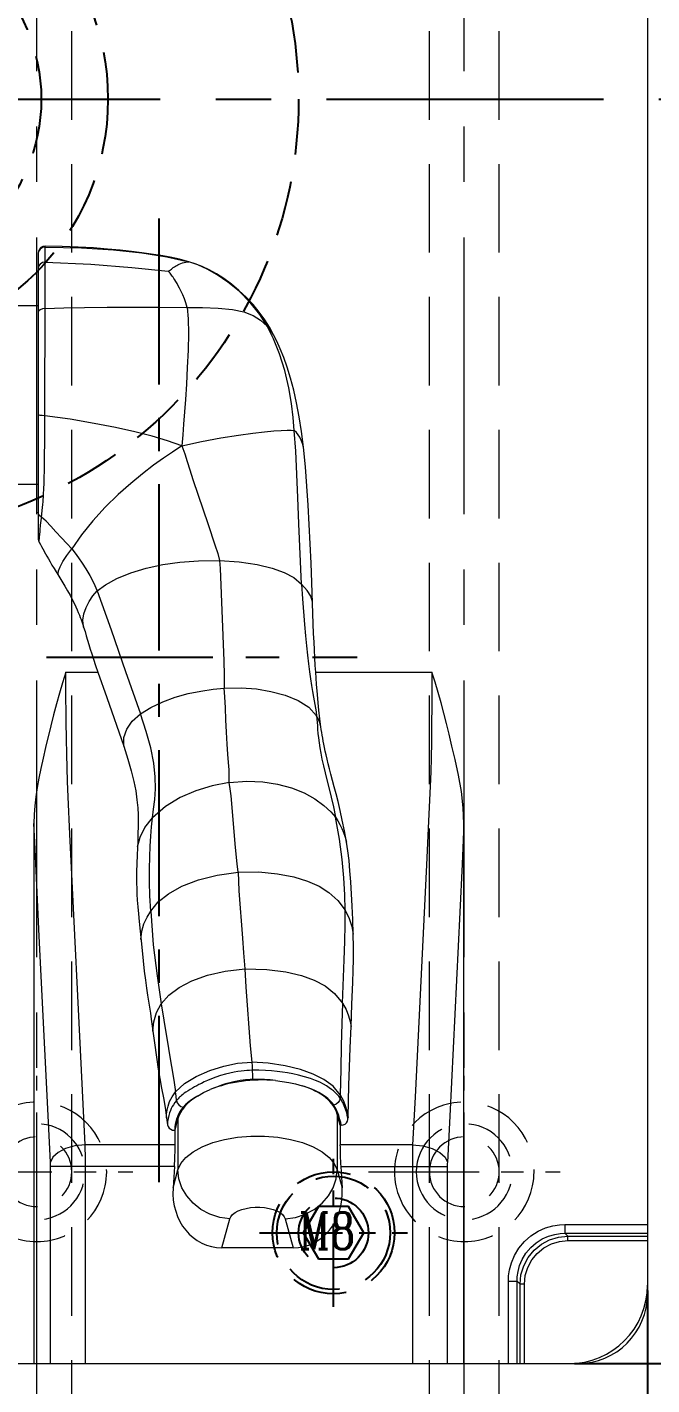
# Model space of a CAD drawing. Header units: inches. Extents: x 160917 to 162189, y -51061 to -50161.
# Drawn here: x 161925.1 to 161996.7, y -50559.6 to -50404 of the extents above; entities that cross this region are included whole.
import ezdxf

# ---------------------------------------------------------------- set-up
doc = ezdxf.new("R2010")
doc.units = ezdxf.units.IN
doc.header["$LTSCALE"] = 2
doc.header["$MEASUREMENT"] = 0
doc.header["$PDMODE"] = 3
doc.header["$PDSIZE"] = 0.3125
doc.linetypes.add('CENTER', pattern=[50.8, 31.75, -6.35, 6.35, -6.35])
doc.linetypes.add('HIDDEN', pattern=[9.525, 6.35, -3.175])
doc.layers.get('0').update_dxf_attribs({"linetype": 'CONTINUOUS'})
doc.layers.get('Defpoints').update_dxf_attribs({"linetype": 'CONTINUOUS'})
for name, color, linetype in [('DEFAULT_1', 7, 'CENTER'), ('Layer3', 3, 'CONTINUOUS'), ('SCREW', 52, 'HIDDEN')]:
    doc.layers.add(name, color=color, linetype=linetype)
for name, color, linetype, lineweight in [('dim', 3, 'CONTINUOUS', 15), ('PRODUCT', 1, 'CONTINUOUS', 15), ('WR', 122, 'HIDDEN', 18), ('枕位', 75, 'CONTINUOUS', 15)]:
    doc.layers.add(name, color=color, linetype=linetype, lineweight=lineweight)
doc.styles.add('ROMANC', font='romanc', dxfattribs={"width": 0.6, "height": 1})
doc.styles.get("Standard").update_dxf_attribs({"font": 'txt.shx', "width": 0.67})
doc.dimstyles.new('2.00', dxfattribs={"dimtxt": 5, "dimasz": 4, "dimexe": 0.666, "dimexo": 0.626, "dimgap": 1, "dimtad": 0, "dimzin": 0, "dimdsep": 46, "dimtxsty": 'Standard', "dimcen": 0.09, "dimclrd": 3, "dimclre": 3, "dimclrt": 7, "dimazin": 0, "dimtfac": 1, "dimtofl": 0, "dimtmove": 0, "dimatfit": 0, "dimfxl": 0, "dimtolj": 1, "dimtzin": 0, "dimarcsym": 0})

# ---------------------------------------------------------------- blocks, each defined once
blk = doc.blocks.new('*D35643')
at = {"layer": 'Defpoints', "color": 0}
for p in [(161816.19, -50545.21), (161996.19, -50548.21), (161816.19, -50635.09)]:
    blk.add_point(p, dxfattribs=at)
at = {"layer": 'dim', "color": 3, "linetype": 'ByBlock', "lineweight": -2}
for p, q in [((161816.19, -50545.84), (161816.19, -50635.75)), ((161996.19, -50548.84), (161996.19, -50635.75)), ((161820.19, -50635.09), (161898.21, -50635.09)), ((161992.19, -50635.09), (161914.17, -50635.09))]:
    blk.add_line(p, q, dxfattribs=at)
at = {"layer": 'dim', "color": 3, "linetype": 'ByBlock'}
for points in [[(161820.19, -50634.42), (161820.19, -50635.75), (161816.19, -50635.09)], [(161992.19, -50635.75), (161992.19, -50634.42), (161996.19, -50635.09)]]:
    blk.add_solid(points, dxfattribs=at)
at = {"layer": 'dim', "color": 7, "linetype": 'ByBlock', "insert": (161906.19, -50635.09), "char_height": 5, "attachment_point": 5}
blk.add_mtext('\\A1;180.00', dxfattribs=at)
blk = doc.blocks.new('*D35644')
at = {"layer": 'Defpoints', "color": 0}
for p in [(161985.81, -50267.21), (162063.78, -50267.21), (161987.19, -50557.21)]:
    blk.add_point(p, dxfattribs=at)
at = {"layer": 'dim', "color": 3, "linetype": 'ByBlock', "lineweight": -2}
for p, q in [((161986.44, -50267.21), (162064.45, -50267.21)), ((162063.78, -50271.21), (162063.78, -50403.56)), ((162063.78, -50553.21), (162063.78, -50420.64)), ((161987.82, -50557.21), (162064.45, -50557.21))]:
    blk.add_line(p, q, dxfattribs=at)
at = {"layer": 'dim', "color": 3, "linetype": 'ByBlock'}
for points in [[(162064.45, -50271.21), (162063.12, -50271.21), (162063.78, -50267.21)], [(162063.12, -50553.21), (162064.45, -50553.21), (162063.78, -50557.21)]]:
    blk.add_solid(points, dxfattribs=at)
at = {"layer": 'dim', "color": 7, "linetype": 'ByBlock', "insert": (162063.78, -50412.1), "char_height": 5, "attachment_point": 5, "rotation": 90}
blk.add_mtext('\\A1;290.00', dxfattribs=at)
blk = doc.blocks.new('20160723.115749')
at = {"layer": 'SCREW', "linetype": 'CENTER', "ltscale": 0.15}
for p, q in [((0, -8.5), (0, 8.5)), ((-8.5, 0), (8.5, 0))]:
    blk.add_line(p, q, dxfattribs=at)
at = {"layer": 'SCREW', "ltscale": 0.5}
blk.add_lwpolyline([(-1.73, 3), (-3.46, 0), (-1.73, -3), (1.73, -3), (3.46, 0), (1.73, 3)], close=True, dxfattribs=at)
for radius in [7, 6.5, 4]:
    blk.add_circle((0, 0), radius, dxfattribs=at)
at = {"layer": 'Layer3', "style": 'ROMANC', "width": 0.8}
blk.add_text('M8', height=4.186, dxfattribs=at).set_placement((-3.98, -1.86))
blk = doc.blocks.new('20140913.083227')
at = {"layer": 'WR', "linetype": 'CENTER', "ltscale": 0.2}
for p, q in [((0, 11), (0, -11)), ((-11, 0), (11, 0))]:
    blk.add_line(p, q, dxfattribs=at)
at = {"layer": 'WR', "linetype": 'HIDDEN', "ltscale": 0.5}
for radius in [8, 5.5, 4]:
    blk.add_circle((0, 0), radius, dxfattribs=at)

msp = doc.modelspace()

# ---------------------------------------------------------------- linework, layer by layer
at = {"linetype": 'CENTER', "ltscale": 0.5}
msp.add_line((161756.192, -50412.211), (162056.192, -50412.211), dxfattribs=at)
at = {"color": 8, "linetype": 'HIDDEN', "ltscale": 0.5}
for radius in [50, 28.15, 20.5]:
    msp.add_circle((161906.192, -50412.211), radius, dxfattribs=at)
at = {"layer": 'DEFAULT_1', "color": 2, "linetype": 'CENTER', "ltscale": 0.3}
for p, q in [((161940.192, -50536.39), (161940.192, -50423.596)), ((161927.299, -50476.211), (161962.921, -50476.211))]:
    msp.add_line(p, q, dxfattribs=at)
at = {"layer": 'PRODUCT', "linetype": 'ByBlock'}
for p, q in [((161996.192, -50275.211), (161996.192, -50549.211)), ((161926.323, -50429.874), (161926.323, -50462.563)), ((161927.125, -50429.077), (161927.125, -50429.069)), ((161927.134, -50429.799), (161927.133, -50429.707)), ((161927.138, -50431.828), (161927.137, -50430.98)), ((161943.606, -50430.859), (161943.616, -50430.859)), ((161927.13, -50434.208), (161927.132, -50433.149)), ((161927.131, -50434.788), (161927.13, -50434.208)), ((161927.118, -50448.913), (161927.131, -50434.788)), ((161927.088, -50451.561), (161927.118, -50448.913)), ((161927.075, -50453.118), (161927.088, -50451.561)), ((161955.877, -50452.565), (161955.705, -50450.226)), ((161926.727, -50460.147), (161926.841, -50459.025)), ((161947.14, -50465.119), (161947.217, -50466.024)), ((161928.156, -50466.03), (161928.712, -50466.931)), ((161947.217, -50466.024), (161947.614, -50476.624)), ((161957.873, -50472.361), (161957.725, -50467.643)), ((161958.111, -50477.152), (161957.967, -50474.498)), ((161958.157, -50477.91), (161958.111, -50477.152)), ((161958.444, -50481.452), (161958.354, -50480.464)), ((161958.192, -50482.452), (161958.259, -50482.916)), ((161958.524, -50482.266), (161958.444, -50481.452)), ((161937.726, -50497.953), (161937.678, -50499.02)), ((161937.678, -50499.02), (161937.651, -50499.747)), ((161938.258, -50509.854), (161938.496, -50512.206)), ((161945.741, -50512.678), (161947.774, -50512.205)), ((161947.774, -50512.205), (161950.035, -50511.953)), ((161942.487, -50514.094), (161943.958, -50513.328)), ((161943.958, -50513.328), (161945.741, -50512.678)), ((161940.439, -50515.958), (161941.311, -50514.954)), ((161941.311, -50514.954), (161942.487, -50514.094)), ((161939.634, -50520.149), (161939.927, -50522.35)), ((161950.654, -50520.779), (161950.833, -50522.656)), ((161950.833, -50522.656), (161950.857, -50523.109)), ((161950.857, -50523.109), (161950.92, -50524.63)), ((161960.973, -50526.377), (161960.962, -50526.777)), ((161961.859, -50528.977), (161961.963, -50525.272)), ((161941.062, -50529.009), (161941.164, -50529.823)), ((161942.038, -50530.445), (161942.362, -50529.157)), ((161942.362, -50529.157), (161942.362, -50535.002)), ((161960.948, -50529.873), (161960.622, -50528.6)), ((161960.622, -50528.6), (161960.622, -50535.002)), ((161961.85, -50529.201), (161961.859, -50528.977)), ((161941.992, -50530.446), (161942.038, -50530.445)), ((161942.042, -50532.109), (161942.038, -50530.445)), ((161960.948, -50529.873), (161960.942, -50532.109)), ((161960.948, -50529.873), (161961.074, -50529.87)), ((161941.958, -50534.623), (161941.8, -50537.066)), ((161941.8, -50537.066), (161942.362, -50535.002)), ((161960.622, -50535.002), (161961.184, -50537.066)), ((161961.026, -50534.623), (161961.184, -50537.066)), ((161947.409, -50543.937), (161948.31, -50540.625)), ((161954.674, -50540.625), (161955.576, -50543.937)), ((161986.734, -50541.262), (161996.192, -50541.262)), ((161986.734, -50541.262), (161986.734, -50542.261)), ((161986.734, -50542.261), (161996.192, -50542.261)), ((161986.734, -50542.261), (161987.079, -50542.606)), ((161987.079, -50542.606), (161996.192, -50542.606)), ((161987.079, -50543.105), (161987.079, -50542.606)), ((161987.079, -50543.105), (161996.192, -50543.105)), ((161955.576, -50543.937), (161947.409, -50543.937)), ((161980.243, -50547.753), (161981.242, -50547.753)), ((161980.243, -50557.211), (161980.243, -50547.753)), ((161981.242, -50547.753), (161981.587, -50548.098)), ((161981.242, -50557.211), (161981.242, -50547.753)), ((161982.086, -50548.098), (161981.587, -50548.098)), ((161981.587, -50557.211), (161981.587, -50548.098)), ((161982.086, -50557.211), (161982.086, -50548.098)), ((161824.192, -50557.211), (161988.192, -50557.211))]:
    msp.add_line(p, q, dxfattribs=at)
for points in [[(161927.125, -50429.069), (161926.877, -50429.109), (161926.653, -50429.224), (161926.477, -50429.401), (161926.362, -50429.626), (161926.323, -50429.874)], [(161927.129, -50429.171), (161926.821, -50429.231), (161926.559, -50429.405), (161926.385, -50429.664), (161926.342, -50429.877)], [(161943.616, -50430.859), (161942.553, -50430.578), (161941.476, -50430.349), (161940.392, -50430.157), (161939.308, -50429.986), (161938.206, -50429.831), (161937.037, -50429.682), (161935.752, -50429.537), (161934.302, -50429.403), (161932.691, -50429.277), (161930.941, -50429.172), (161929.076, -50429.09), (161927.125, -50429.069)], [(161927.13, -50429.203), (161927.129, -50429.147), (161927.128, -50429.123), (161927.127, -50429.103), (161927.125, -50429.077)], [(161927.129, -50429.171), (161931.318, -50429.262), (161934.983, -50429.506), (161938.213, -50429.852), (161941.076, -50430.28), (161943.606, -50430.859)], [(161927.132, -50429.451), (161927.131, -50429.342), (161927.131, -50429.289), (161927.13, -50429.242), (161927.13, -50429.203)], [(161927.133, -50429.707), (161927.133, -50429.565), (161927.132, -50429.451)], [(161927.137, -50430.32), (161927.137, -50430.043), (161927.134, -50429.799)], [(161927.137, -50430.91), (161926.826, -50430.962), (161926.562, -50431.116), (161926.385, -50431.349), (161926.323, -50431.625)], [(161927.137, -50430.98), (161927.138, -50430.761), (161927.138, -50430.606), (161927.137, -50430.32)], [(161927.137, -50430.91), (161932.393, -50431.138), (161937.077, -50431.523), (161941.251, -50431.952)], [(161941.251, -50431.952), (161941.322, -50431.911), (161941.409, -50431.844), (161941.504, -50431.769), (161941.607, -50431.692), (161941.718, -50431.613), (161941.833, -50431.535), (161941.953, -50431.457), (161942.081, -50431.378), (161942.218, -50431.299), (161942.363, -50431.22), (161942.52, -50431.142), (161942.691, -50431.065), (161942.875, -50430.993), (161943.07, -50430.932), (161943.265, -50430.887), (161943.453, -50430.863), (161943.606, -50430.859)], [(161952.594, -50438.262), (161951.755, -50436.908), (161950.637, -50435.517), (161949.373, -50434.247), (161948.095, -50433.194), (161946.875, -50432.358), (161945.726, -50431.718), (161944.645, -50431.222), (161943.606, -50430.859)], [(161953.335, -50439.233), (161952.863, -50438.37), (161952.316, -50437.499), (161951.692, -50436.627), (161950.979, -50435.771), (161950.19, -50434.937), (161949.359, -50434.14), (161948.498, -50433.424), (161947.631, -50432.79), (161946.774, -50432.244), (161945.934, -50431.788), (161945.126, -50431.405), (161944.351, -50431.096), (161943.616, -50430.859)], [(161927.132, -50433.149), (161927.136, -50432.534), (161927.138, -50431.828)], [(161943.433, -50436.105), (161943.282, -50435.586), (161943.103, -50435.114), (161942.912, -50434.661), (161942.723, -50434.254), (161942.551, -50433.904), (161942.397, -50433.609), (161942.26, -50433.357), (161942.134, -50433.138), (161942.016, -50432.946), (161941.908, -50432.777), (161941.806, -50432.628), (161941.712, -50432.496), (161941.624, -50432.38), (161941.543, -50432.276), (161941.463, -50432.178), (161941.383, -50432.082), (161941.31, -50432.001), (161941.251, -50431.952)], [(161927.131, -50436.228), (161929.287, -50436.155), (161931.647, -50436.102), (161934.236, -50436.068), (161937.088, -50436.046), (161940.192, -50436.06), (161943.433, -50436.105)], [(161943.433, -50436.105), (161943.538, -50437.411), (161943.556, -50439.098), (161943.519, -50440.997), (161943.437, -50442.988), (161943.328, -50444.908), (161943.216, -50446.635)], [(161943.433, -50436.105), (161945.179, -50436.103), (161946.983, -50436.165), (161948.614, -50436.314), (161949.93, -50436.593), (161950.98, -50437.011), (161951.839, -50437.56), (161952.594, -50438.262)], [(161927.131, -50436.228), (161926.822, -50436.262), (161926.56, -50436.361), (161926.385, -50436.509), (161926.323, -50436.684)], [(161953.335, -50439.233), (161952.994, -50438.734), (161952.594, -50438.262)], [(161955.705, -50450.226), (161955.575, -50448.715), (161955.369, -50447.094), (161955.062, -50445.303), (161954.609, -50443.342), (161954.017, -50441.413), (161953.32, -50439.681), (161952.594, -50438.262)], [(161956.758, -50452.128), (161956.534, -50450.34), (161956.264, -50448.645), (161955.963, -50447.052), (161955.631, -50445.565), (161955.269, -50444.196), (161954.882, -50442.948), (161954.484, -50441.823), (161954.086, -50440.827), (161953.698, -50439.963), (161953.335, -50439.233)], [(161943.216, -50446.635), (161943.013, -50449.497), (161942.932, -50450.708), (161942.797, -50451.95)], [(161927.12, -50448.508), (161926.815, -50448.497), (161926.556, -50448.469), (161926.384, -50448.428), (161926.323, -50448.379)], [(161942.797, -50451.95), (161941.15, -50451.375), (161939.405, -50450.873), (161937.421, -50450.365), (161935.214, -50449.874), (161932.752, -50449.396), (161929.995, -50448.925), (161927.12, -50448.508)], [(161942.797, -50451.95), (161945.069, -50451.477), (161947.267, -50451.051), (161949.296, -50450.729), (161950.951, -50450.509), (161952.277, -50450.356), (161953.354, -50450.254), (161954.21, -50450.19), (161954.867, -50450.154), (161955.351, -50450.155), (161955.705, -50450.226)], [(161956.758, -50452.128), (161956.649, -50451.69), (161956.503, -50451.311), (161956.336, -50450.98), (161956.152, -50450.687), (161955.943, -50450.424), (161955.705, -50450.226)], [(161926.841, -50459.025), (161926.871, -50458.704), (161926.896, -50458.403), (161926.917, -50458.126), (161926.936, -50457.864), (161926.953, -50457.606), (161926.968, -50457.341), (161926.982, -50457.059), (161926.996, -50456.745), (161927.01, -50456.386), (161927.023, -50455.968), (161927.036, -50455.484), (161927.047, -50454.932), (161927.075, -50453.118)], [(161942.797, -50451.95), (161941.751, -50452.697), (161940.692, -50453.395), (161939.556, -50454.2), (161938.301, -50455.16), (161936.951, -50456.271), (161935.51, -50457.55), (161934.029, -50458.996), (161932.593, -50460.563), (161931.291, -50462.173), (161930.195, -50463.759)], [(161942.797, -50451.95), (161943.138, -50452.875), (161943.415, -50453.772), (161943.727, -50454.733), (161944.083, -50455.811)], [(161956.541, -50467.824), (161956.235, -50460.922), (161956.093, -50457.898), (161955.877, -50452.565)], [(161957.29, -50458.788), (161957.147, -50456.578), (161956.979, -50454.359), (161956.758, -50452.128)], [(161944.083, -50455.811), (161945.819, -50460.991), (161946.602, -50463.338)], [(161957.725, -50467.643), (161957.634, -50465.427), (161957.29, -50458.788)], [(161926.727, -50460.147), (161926.512, -50460.003), (161926.372, -50459.808), (161926.323, -50459.587)], [(161926.536, -50462.069), (161926.555, -50461.882), (161926.573, -50461.679), (161926.583, -50461.453), (161926.592, -50461.231), (161926.61, -50461.028), (161926.634, -50460.836), (161926.686, -50460.479)], [(161926.686, -50460.479), (161926.708, -50460.309), (161926.727, -50460.147)], [(161930.195, -50463.759), (161929.637, -50463.173), (161928.997, -50462.524), (161928.348, -50461.842), (161927.773, -50461.172), (161927.267, -50460.591), (161926.727, -50460.147)], [(161926.323, -50462.563), (161926.338, -50462.719), (161926.383, -50462.869), (161926.456, -50463.007)], [(161926.456, -50463.007), (161926.456, -50462.983), (161926.456, -50462.956), (161926.457, -50462.93), (161926.458, -50462.904), (161926.46, -50462.879), (161926.461, -50462.854), (161926.463, -50462.827), (161926.464, -50462.797), (161926.466, -50462.763), (161926.468, -50462.724), (161926.472, -50462.681), (161926.481, -50462.629), (161926.491, -50462.559), (161926.498, -50462.463), (161926.506, -50462.35), (161926.519, -50462.224), (161926.536, -50462.069)], [(161926.456, -50463.007), (161926.596, -50463.262), (161926.728, -50463.528), (161926.869, -50463.795), (161927.169, -50464.343)], [(161928.712, -50466.931), (161928.641, -50466.667), (161928.677, -50466.311), (161928.848, -50465.837), (161929.175, -50465.242), (161929.639, -50464.54), (161930.195, -50463.759)], [(161930.195, -50463.759), (161930.581, -50464.256), (161930.981, -50464.807), (161931.396, -50465.414), (161931.821, -50466.086), (161932.256, -50466.829), (161932.694, -50467.65), (161933.115, -50468.591)], [(161946.602, -50463.338), (161946.921, -50464.31), (161947.14, -50465.119)], [(161927.169, -50464.343), (161927.332, -50464.633), (161927.509, -50464.942), (161927.703, -50465.275), (161927.918, -50465.637), (161928.156, -50466.03)], [(161933.115, -50468.591), (161934.041, -50467.894), (161935.348, -50467.189), (161936.954, -50466.537), (161938.735, -50465.995), (161940.62, -50465.581), (161942.593, -50465.303), (161944.73, -50465.15), (161947.14, -50465.119)], [(161947.14, -50465.119), (161949.367, -50465.258), (161951.46, -50465.583), (161953.17, -50466.005), (161954.539, -50466.489), (161955.639, -50467.08), (161956.541, -50467.824)], [(161928.712, -50466.931), (161929.404, -50468.064), (161929.718, -50468.599), (161930.001, -50469.11), (161930.252, -50469.586), (161930.467, -50470.021), (161930.65, -50470.414), (161930.807, -50470.768), (161930.943, -50471.087), (161931.06, -50471.376), (161931.162, -50471.639), (161931.253, -50471.883), (161931.335, -50472.112), (161931.411, -50472.332), (161931.483, -50472.548), (161931.552, -50472.764)], [(161931.552, -50472.764), (161931.448, -50471.976), (161931.558, -50471.228), (161931.834, -50470.508), (161932.2, -50469.821), (161932.616, -50469.181), (161933.115, -50468.591)], [(161933.115, -50468.591), (161934.691, -50473.081), (161936.334, -50477.83), (161938.08, -50482.696)], [(161957.798, -50469.859), (161957.601, -50469.218), (161957.174, -50468.541), (161956.541, -50467.824)], [(161956.541, -50467.824), (161956.647, -50469.515), (161956.872, -50472.458)], [(161931.552, -50472.764), (161931.708, -50473.259), (161931.859, -50473.755), (161932.155, -50474.754)], [(161956.872, -50472.458), (161956.98, -50473.739), (161957.093, -50474.91), (161957.21, -50475.982), (161957.329, -50476.963), (161957.447, -50477.865), (161957.567, -50478.693), (161957.685, -50479.452), (161957.798, -50480.15), (161957.907, -50480.798), (161958.192, -50482.452)], [(161957.967, -50474.498), (161957.917, -50473.471), (161957.873, -50472.361)], [(161932.155, -50474.754), (161932.312, -50475.273), (161932.485, -50475.831), (161932.682, -50476.449), (161932.908, -50477.141), (161933.168, -50477.91)], [(161933.168, -50477.91), (161934.202, -50480.811), (161936.141, -50486.39)], [(161947.614, -50476.624), (161947.661, -50478.268), (161947.645, -50479.74)], [(161958.354, -50480.464), (161958.256, -50479.288), (161958.206, -50478.625), (161958.157, -50477.91)], [(161938.08, -50482.696), (161939.243, -50481.974), (161940.612, -50481.323), (161942.06, -50480.79), (161943.534, -50480.382), (161945.001, -50480.082), (161946.391, -50479.868), (161947.645, -50479.74)], [(161947.645, -50479.74), (161949.628, -50479.703), (161951.365, -50479.843), (161953.005, -50480.124), (161954.653, -50480.56), (161956.15, -50481.16), (161957.377, -50481.937), (161958.259, -50482.916)], [(161948.228, -50490.584), (161948.237, -50489.872), (161948.225, -50489.116), (161948.157, -50488.283), (161948.087, -50487.322), (161948.011, -50486.168), (161947.933, -50484.815), (161947.866, -50483.389), (161947.812, -50482.01), (161947.745, -50480.766), (161947.645, -50479.74)], [(161936.141, -50486.39), (161936.153, -50485.407), (161936.489, -50484.453), (161937.114, -50483.552), (161938.08, -50482.696)], [(161939.436, -50494.639), (161939.568, -50493.635), (161939.698, -50492.529), (161939.777, -50491.296), (161939.767, -50489.907), (161939.612, -50488.345), (161939.272, -50486.612), (161938.739, -50484.727), (161938.08, -50482.696)], [(161958.756, -50484.178), (161958.713, -50483.871), (161958.672, -50483.563), (161958.634, -50483.254), (161958.597, -50482.942), (161958.561, -50482.617), (161958.524, -50482.266)], [(161958.756, -50484.178), (161958.631, -50483.731), (161958.469, -50483.309), (161958.259, -50482.916)], [(161958.259, -50482.916), (161958.294, -50483.277), (161958.344, -50484.068)], [(161958.344, -50484.068), (161958.377, -50484.501), (161958.418, -50484.967), (161958.472, -50485.469), (161958.543, -50486.007), (161958.631, -50486.589), (161958.737, -50487.221), (161958.868, -50487.906), (161959.034, -50488.646), (161959.227, -50489.447)], [(161960.277, -50491.053), (161959.899, -50489.634), (161959.736, -50489.013), (161959.59, -50488.439), (161959.458, -50487.908), (161959.342, -50487.419), (161959.241, -50486.968), (161959.155, -50486.553), (161959.081, -50486.172), (161959.016, -50485.818), (161958.958, -50485.481), (161958.903, -50485.152), (161958.851, -50484.822), (161958.801, -50484.494), (161958.756, -50484.178)], [(161936.141, -50486.39), (161936.634, -50487.879), (161937.013, -50489.224), (161937.299, -50490.444), (161937.519, -50491.546), (161937.668, -50492.548), (161937.755, -50493.46), (161937.799, -50494.284), (161937.807, -50495.032), (161937.797, -50495.714), (161937.781, -50496.34)], [(161948.228, -50490.584), (161946.27, -50490.947), (161944.416, -50491.513), (161942.621, -50492.311), (161940.936, -50493.334), (161939.436, -50494.639)], [(161948.228, -50490.584), (161950.243, -50490.432), (161952.085, -50490.512), (161953.781, -50490.767), (161955.368, -50491.181), (161956.823, -50491.744), (161958.069, -50492.438), (161959.088, -50493.194), (161959.876, -50493.92), (161960.433, -50494.554)], [(161948.548, -50492.983), (161948.474, -50492.087), (161948.355, -50491.296), (161948.228, -50490.584)], [(161959.227, -50489.447), (161959.923, -50492.262), (161960.179, -50493.361), (161960.433, -50494.554)], [(161961.691, -50497.418), (161961.452, -50496.1), (161961.201, -50494.879), (161960.954, -50493.765), (161960.715, -50492.764), (161960.49, -50491.867), (161960.277, -50491.053)], [(161949.276, -50500.869), (161949.14, -50499.894), (161949.032, -50498.797), (161948.938, -50497.615), (161948.548, -50492.983)], [(161937.726, -50497.953), (161938.014, -50496.835), (161938.561, -50495.752), (161939.436, -50494.639)], [(161939.236, -50505.311), (161939.139, -50503.564), (161939.09, -50501.953), (161939.089, -50500.473), (161939.129, -50499.116), (161939.187, -50497.87), (161939.259, -50496.727), (161939.343, -50495.663), (161939.436, -50494.639)], [(161960.433, -50494.554), (161960.694, -50494.962), (161960.932, -50495.404), (161961.143, -50495.845), (161961.34, -50496.324), (161961.526, -50496.845), (161961.691, -50497.418)], [(161961.55, -50505.227), (161961.494, -50503.448), (161961.377, -50501.518), (161961.193, -50499.403), (161960.891, -50497.086), (161960.433, -50494.554)], [(161937.781, -50496.34), (161937.746, -50497.45), (161937.726, -50497.953)], [(161962.178, -50501.97), (161962.088, -50500.703), (161961.982, -50499.519), (161961.847, -50498.423), (161961.691, -50497.418)], [(161937.651, -50499.747), (161937.638, -50500.14), (161937.628, -50500.568), (161937.619, -50501.04), (161937.614, -50501.558), (161937.619, -50502.122), (161937.635, -50502.73), (161937.661, -50503.383), (161937.7, -50504.082), (161937.753, -50504.834), (161937.823, -50505.648), (161937.909, -50506.531), (161938.258, -50509.854)], [(161939.236, -50505.311), (161940.107, -50504.275), (161941.28, -50503.331), (161942.826, -50502.467), (161944.73, -50501.734), (161946.857, -50501.197), (161949.276, -50500.869)], [(161949.276, -50500.869), (161951.628, -50500.822), (161953.767, -50501.037), (161955.633, -50501.399), (161957.213, -50501.869), (161958.539, -50502.463), (161959.673, -50503.198), (161960.696, -50504.095), (161961.55, -50505.227)], [(161949.276, -50500.869), (161949.288, -50501.886), (161949.35, -50502.993)], [(161949.35, -50502.993), (161949.748, -50508.436), (161949.868, -50510.102), (161950.035, -50511.953)], [(161962.467, -50507.983), (161962.428, -50506.302), (161962.355, -50504.754), (161962.178, -50501.97)], [(161938.124, -50508.574), (161938.211, -50507.636), (161938.471, -50506.788), (161938.82, -50506.021), (161939.236, -50505.311)], [(161939.236, -50505.311), (161939.534, -50509.196), (161939.976, -50512.732), (161940.439, -50515.958)], [(161961.23, -50515.874), (161961.43, -50510.9), (161961.491, -50508.793), (161961.531, -50506.905), (161961.55, -50505.227)], [(161961.55, -50505.227), (161962.008, -50506.183), (161962.298, -50507.105), (161962.467, -50507.983)], [(161962.316, -50516.027), (161962.418, -50513.483), (161962.457, -50512.179), (161962.476, -50510.838), (161962.48, -50509.444), (161962.467, -50507.983)], [(161938.496, -50512.206), (161938.628, -50513.239), (161938.765, -50514.153), (161938.889, -50514.954), (161939.202, -50517.033)], [(161950.035, -50511.953), (161952.561, -50511.998), (161954.731, -50512.287), (161956.519, -50512.704), (161957.99, -50513.227), (161959.238, -50513.902), (161960.327, -50514.765), (161961.23, -50515.874)], [(161950.035, -50511.953), (161950.154, -50514.032), (161950.654, -50520.779)], [(161939.202, -50517.033), (161939.299, -50517.716), (161939.634, -50520.149)], [(161939.485, -50519.083), (161939.585, -50518.028), (161939.908, -50516.965), (161940.439, -50515.958)], [(161940.439, -50515.958), (161940.731, -50517.842), (161941.267, -50521.095)], [(161961.23, -50515.874), (161961.149, -50518.201), (161961.083, -50520.719), (161961.036, -50523.437), (161960.973, -50526.377)], [(161961.23, -50515.874), (161961.632, -50516.62), (161961.903, -50517.32), (161962.092, -50517.964), (161962.215, -50518.57)], [(161962.215, -50518.57), (161962.276, -50517.292), (161962.316, -50516.027)], [(161961.963, -50525.272), (161962.041, -50523.226), (161962.117, -50521.003), (161962.215, -50518.57)], [(161941.267, -50521.095), (161941.519, -50522.503), (161941.742, -50523.791), (161941.919, -50524.97), (161942.093, -50526.032)], [(161939.927, -50522.35), (161940.099, -50523.436), (161940.287, -50524.52), (161940.494, -50525.61), (161940.71, -50526.715), (161940.904, -50527.848), (161941.062, -50529.009)], [(161942.093, -50526.032), (161943.117, -50525.094), (161944.459, -50524.294), (161946.024, -50523.593), (161947.621, -50523.083), (161949.176, -50522.777), (161950.833, -50522.656)], [(161960.973, -50526.377), (161960.146, -50525.411), (161959.101, -50524.639), (161957.878, -50524.002), (161956.416, -50523.477), (161954.662, -50523.05), (161952.724, -50522.748), (161950.833, -50522.656)], [(161950.876, -50523.57), (161950.577, -50523.584), (161950.273, -50523.606), (161949.952, -50523.635), (161949.605, -50523.675), (161949.224, -50523.728), (161948.8, -50523.8), (161948.325, -50523.898), (161947.802, -50524.026), (161947.254, -50524.185), (161946.714, -50524.367), (161946.206, -50524.558), (161945.753, -50524.744), (161945.37, -50524.916), (161945.047, -50525.071), (161944.766, -50525.211), (161944.51, -50525.343), (161944.264, -50525.475), (161944.017, -50525.613), (161943.767, -50525.762), (161943.518, -50525.919), (161943.286, -50526.075), (161943.089, -50526.216), (161942.923, -50526.342), (161942.781, -50526.457), (161942.657, -50526.564), (161942.55, -50526.662), (161942.459, -50526.752), (161942.382, -50526.834), (161942.315, -50526.907), (161942.257, -50526.973), (161942.205, -50527.033)], [(161950.92, -50524.63), (161950.659, -50524.643), (161950.397, -50524.661), (161950.124, -50524.686), (161949.83, -50524.719), (161949.508, -50524.763), (161949.151, -50524.822), (161948.752, -50524.902), (161948.308, -50525.006), (161947.833, -50525.137), (161947.348, -50525.29), (161946.879, -50525.456), (161946.449, -50525.623), (161946.074, -50525.782)], [(161960.962, -50526.777), (161960.882, -50526.667), (161960.79, -50526.547), (161960.68, -50526.415), (161960.548, -50526.269), (161960.388, -50526.112), (161960.197, -50525.942), (161959.97, -50525.761), (161959.705, -50525.57), (161959.395, -50525.372), (161959.034, -50525.166), (161958.613, -50524.955), (161958.12, -50524.741), (161957.544, -50524.524), (161956.881, -50524.311), (161956.17, -50524.123), (161955.516, -50523.982), (161954.912, -50523.873), (161954.339, -50523.787), (161953.741, -50523.709), (161953.085, -50523.637), (161952.391, -50523.583), (161951.649, -50523.558), (161950.876, -50523.57)], [(161953.534, -50524.753), (161952.919, -50524.687), (161952.281, -50524.638), (161951.618, -50524.617), (161950.92, -50524.63)], [(161953.534, -50524.753), (161954.33, -50524.843), (161955.092, -50524.968), (161955.834, -50525.131), (161956.588, -50525.344)], [(161941.062, -50529.009), (161941.067, -50528.595), (161941.12, -50528.149), (161941.231, -50527.671), (161941.41, -50527.158), (161941.682, -50526.61), (161942.093, -50526.032)], [(161942.205, -50527.033), (161942.153, -50526.525), (161942.093, -50526.032)], [(161944.604, -50526.525), (161945.302, -50526.134), (161946.074, -50525.782)], [(161960.234, -50527.578), (161960.159, -50527.475), (161960.075, -50527.364), (161959.976, -50527.245), (161959.86, -50527.116), (161959.718, -50526.976), (161959.548, -50526.825), (161959.346, -50526.662), (161959.108, -50526.49), (161958.831, -50526.31), (161958.508, -50526.123), (161958.133, -50525.93), (161957.695, -50525.734), (161957.182, -50525.537), (161956.588, -50525.344)], [(161960.973, -50526.377), (161961.336, -50527.069), (161961.584, -50527.745), (161961.757, -50528.381), (161961.859, -50528.977)], [(161942.205, -50527.033), (161942.006, -50527.279), (161941.842, -50527.519), (161941.711, -50527.746), (161941.599, -50527.969), (161941.494, -50528.205), (161941.394, -50528.472), (161941.304, -50528.768), (161941.23, -50529.088), (161941.18, -50529.438), (161941.164, -50529.823)], [(161942.958, -50527.812), (161942.775, -50528.04), (161942.625, -50528.258), (161942.504, -50528.464), (161942.399, -50528.672), (161942.3, -50528.897), (161942.205, -50529.151), (161942.12, -50529.433), (161942.051, -50529.741), (161942.005, -50530.077), (161941.992, -50530.446)], [(161942.205, -50527.033), (161942.287, -50527.292), (161942.457, -50527.528), (161942.691, -50527.71), (161942.958, -50527.812)], [(161944.604, -50526.525), (161944.373, -50526.661), (161944.145, -50526.805), (161943.932, -50526.949), (161943.753, -50527.078), (161943.602, -50527.194), (161943.474, -50527.298), (161943.364, -50527.392), (161943.271, -50527.478), (161943.191, -50527.557), (161943.122, -50527.629), (161943.061, -50527.695), (161943.007, -50527.756), (161942.958, -50527.812)], [(161960.962, -50526.777), (161960.9, -50527.04), (161960.741, -50527.282), (161960.509, -50527.47), (161960.234, -50527.578)], [(161961.074, -50529.87), (161961.062, -50529.783), (161961.047, -50529.687), (161961.027, -50529.581), (161961.004, -50529.465), (161960.975, -50529.341), (161960.941, -50529.208), (161960.901, -50529.065), (161960.854, -50528.911), (161960.799, -50528.744), (161960.736, -50528.567), (161960.665, -50528.389), (161960.589, -50528.212), (161960.507, -50528.04), (161960.42, -50527.875), (161960.329, -50527.721), (161960.234, -50527.578)], [(161961.85, -50529.201), (161961.838, -50529.109), (161961.822, -50529.008), (161961.802, -50528.898), (161961.778, -50528.777), (161961.748, -50528.646), (161961.713, -50528.506), (161961.672, -50528.357), (161961.623, -50528.197), (161961.567, -50528.024), (161961.502, -50527.839), (161961.427, -50527.651), (161961.347, -50527.464), (161961.26, -50527.28), (161961.167, -50527.103), (161961.067, -50526.934), (161960.962, -50526.777)], [(161961.074, -50529.87), (161961.31, -50529.832), (161961.523, -50529.735), (161961.693, -50529.589), (161961.805, -50529.405), (161961.85, -50529.201)], [(161941.164, -50529.823), (161941.224, -50530.024), (161941.351, -50530.202), (161941.532, -50530.338), (161941.753, -50530.423), (161941.992, -50530.446)], [(161942.362, -50535.002), (161942.697, -50534.26), (161943.283, -50533.557), (161944.104, -50532.912), (161945.135, -50532.344), (161946.349, -50531.868), (161947.71, -50531.499), (161949.179, -50531.247), (161950.714, -50531.119), (161952.271, -50531.119), (161953.806, -50531.247), (161955.275, -50531.499), (161956.635, -50531.868), (161957.849, -50532.344), (161958.881, -50532.912), (161959.702, -50533.557), (161960.288, -50534.26), (161960.622, -50535.002)], [(161948.31, -50540.625), (161947.15, -50540.45), (161946.034, -50540.079), (161945.006, -50539.529), (161944.104, -50538.819), (161943.365, -50537.977), (161942.815, -50537.036), (161942.477, -50536.031), (161942.362, -50535.002)], [(161954.674, -50540.625), (161955.835, -50540.45), (161956.951, -50540.079), (161957.979, -50539.529), (161958.88, -50538.819), (161959.62, -50537.977), (161960.169, -50537.036), (161960.508, -50536.031), (161960.622, -50535.002)], [(161948.31, -50540.625), (161948.426, -50540.367), (161948.631, -50540.122), (161948.917, -50539.897), (161949.276, -50539.699), (161949.699, -50539.533), (161950.174, -50539.405), (161950.686, -50539.317), (161951.221, -50539.272), (161951.764, -50539.272), (161952.299, -50539.317), (161952.811, -50539.405), (161953.285, -50539.533), (161953.708, -50539.699), (161954.068, -50539.897), (161954.354, -50540.122), (161954.558, -50540.367), (161954.674, -50540.625)], [(161980.243, -50547.753), (161980.27, -50547.159), (161980.377, -50546.443), (161980.595, -50545.643), (161980.95, -50544.805), (161981.451, -50543.981), (161982.088, -50543.219), (161982.838, -50542.56), (161983.662, -50542.034), (161984.513, -50541.653), (161985.341, -50541.413), (161986.087, -50541.295), (161986.734, -50541.262)], [(161981.242, -50547.753), (161981.265, -50547.25), (161981.354, -50546.644), (161981.539, -50545.967), (161981.839, -50545.258), (161982.262, -50544.56), (161982.801, -50543.915), (161983.436, -50543.358), (161984.134, -50542.913), (161984.854, -50542.591), (161985.554, -50542.388), (161986.186, -50542.288), (161986.734, -50542.261)], [(161981.587, -50548.098), (161981.692, -50547.026), (161982.005, -50545.996), (161982.512, -50545.047), (161983.195, -50544.214), (161984.027, -50543.531), (161984.977, -50543.024), (161986.007, -50542.711), (161987.079, -50542.606)], [(161982.086, -50548.098), (161982.181, -50547.126), (161982.465, -50546.189), (161982.926, -50545.324), (161983.548, -50544.566), (161984.306, -50543.945), (161985.17, -50543.484), (161986.108, -50543.2), (161987.079, -50543.105)]]:
    msp.add_lwpolyline(points, dxfattribs=at)
for centre, radius in [((161987.192, -50548.211), 9), ((161988.192, -50549.211), 8)]:
    msp.add_arc(centre, radius, 270, 0, dxfattribs=at)
for centre, major_axis, ratio, start_param, end_param in [((161951.492, -50529.512), (9.208, 0.387), 0.5222623, 1.3252787, 2.1778111), ((161951.492, -50529.512), (9.208, 0.387), 0.5222623, 0.109977, 0.9625771), ((161951.492, -50529.512), (9.208, 0.387), 0.5222623, 2.3938241, 2.9877695), ((161941.379, -50534.623), (0.328, 5), 0.1153575, -1.5632363, -1.0364545), ((161961.605, -50534.623), (-0.328, 5), 0.1153575, 1.0364545, 1.5632363), ((161947.853, -50537.066), (-1.821, -6.688), 0.8656048, -1.3393902, 0.2314061), ((161955.132, -50537.066), (-1.821, 6.688), 0.8656048, 2.9101866, 4.4809829)]:
    msp.add_ellipse(centre, major_axis=major_axis, ratio=ratio, start_param=start_param, end_param=end_param, dxfattribs=at)
at = {"layer": 'WR', "linetype": 'CENTER', "ltscale": 0.5}
for p, q in [((161926.192, -50612.211), (161926.192, -50242.211)), ((161975.192, -50612.211), (161975.192, -50242.211))]:
    msp.add_line(p, q, dxfattribs=at)
at = {"layer": 'WR', "linetype": 'HIDDEN', "ltscale": 0.8}
for p, q in [((161930.192, -50582.211), (161930.192, -50242.211)), ((161971.192, -50582.211), (161971.192, -50242.211)), ((161979.192, -50582.211), (161979.192, -50242.211))]:
    msp.add_line(p, q, dxfattribs=at)
at = {"layer": '枕位', "linetype": 'ByBlock', "ltscale": 0.3}
for p, q in [((161926.323, -50435.924), (161920.19, -50435.924)), ((161926.323, -50456.399), (161920.19, -50456.399)), ((161929.518, -50477.91), (161933.168, -50477.91)), ((161958.157, -50477.91), (161971.487, -50477.91)), ((161971.276, -50491.009), (161971.102, -50495.005)), ((161971.102, -50495.005), (161970.868, -50500.013)), ((161925.852, -50495.293), (161925.852, -50557.211)), ((161930.226, -50501.87), (161929.971, -50496.514)), ((161975.152, -50495.293), (161974.945, -50499.954)), ((161975.152, -50557.211), (161975.152, -50495.293)), ((161974.945, -50499.954), (161974.683, -50505.446)), ((161926.457, -50508.192), (161926.171, -50502.337)), ((161931.187, -50521.211), (161930.226, -50501.87)), ((161927.752, -50534.121), (161926.457, -50508.192)), ((161931.736, -50532.109), (161931.187, -50521.211)), ((161942.042, -50532.109), (161931.736, -50532.109)), ((161931.747, -50533.749), (161931.736, -50532.109)), ((161969.268, -50532.109), (161960.942, -50532.109)), ((161969.268, -50532.109), (161969.258, -50533.749)), ((161931.748, -50557.211), (161931.747, -50533.749)), ((161969.258, -50533.749), (161969.256, -50557.211)), ((161941.958, -50534.623), (161927.764, -50534.623)), ((161927.764, -50557.211), (161927.764, -50534.623)), ((161961.026, -50534.623), (161973.241, -50534.623)), ((161973.241, -50534.623), (161973.241, -50557.211))]:
    msp.add_line(p, q, dxfattribs=at)
for points in [[(161929.518, -50477.91), (161929.139, -50479.132), (161928.778, -50480.347), (161928.435, -50481.568), (161928.107, -50482.804), (161927.791, -50484.062), (161927.188, -50486.571)], [(161929.551, -50483.611), (161929.521, -50479.706), (161929.518, -50477.91)], [(161971.487, -50477.91), (161971.471, -50481.78), (161971.45, -50483.885), (161971.42, -50485.947), (161971.382, -50487.75), (161971.337, -50489.354), (161971.276, -50491.009)], [(161975.152, -50495.293), (161975.078, -50493.485), (161974.855, -50491.6), (161974.516, -50489.715), (161974.135, -50487.944), (161973.774, -50486.392), (161973.451, -50485.039), (161973.151, -50483.807), (161972.851, -50482.626), (161972.535, -50481.443), (161972.2, -50480.258), (161971.85, -50479.079), (161971.487, -50477.91)], [(161929.971, -50496.514), (161929.778, -50492.211), (161929.707, -50490.471), (161929.654, -50488.9), (161929.612, -50487.325), (161929.578, -50485.557), (161929.551, -50483.611)], [(161927.188, -50486.571), (161926.906, -50487.783), (161926.648, -50488.95), (161926.417, -50490.071), (161926.22, -50491.155), (161926.063, -50492.208), (161925.948, -50493.238), (161925.877, -50494.261), (161925.852, -50495.293)], [(161926.171, -50502.337), (161925.945, -50497.433), (161925.852, -50495.29)], [(161970.868, -50500.013), (161969.544, -50526.664), (161969.268, -50532.109)], [(161974.683, -50505.446), (161973.521, -50528.817), (161973.253, -50534.121)], [(161931.736, -50532.109), (161930.559, -50532.244), (161929.486, -50532.544), (161928.613, -50532.985), (161928.017, -50533.526), (161927.752, -50534.121)], [(161969.268, -50532.11), (161970.445, -50532.244), (161971.518, -50532.544), (161972.391, -50532.985), (161972.987, -50533.526), (161973.253, -50534.121)], [(161927.764, -50534.623), (161927.762, -50534.449), (161927.758, -50534.279), (161927.752, -50534.121)], [(161973.253, -50534.121), (161973.246, -50534.279), (161973.242, -50534.449), (161973.241, -50534.623)]]:
    msp.add_lwpolyline(points, dxfattribs=at)

# ---------------------------------------------------------------- block references
at = {"layer": 'SCREW', "linetype": 'ByBlock'}
msp.add_blockref('20160723.115749', (161960.195, -50542.211), dxfattribs=at)
at = {"layer": 'WR', "linetype": 'ByBlock', "xscale": -1, "rotation": -180}
for p in [(161926.192, -50535.211), (161975.192, -50535.211)]:
    msp.add_blockref('20140913.083227', p, dxfattribs=at)

# ---------------------------------------------------------------- dimensions: what is measured, and where the dimension line sits
at = {"layer": 'dim', "linetype": 'ByBlock'}
for base, p1, p2, angle, picture, middle in [((162063.783, -50267.211), (161987.192, -50557.211), (161985.809, -50267.211), 90, '*D35644', (162063.783, -50412.102)), ((161816.192, -50635.087), (161996.192, -50548.211), (161816.192, -50545.211), 180, '*D35643', (161906.192, -50635.087))]:
    dim = msp.add_linear_dim(base=base, p1=p1, p2=p2, angle=angle, dimstyle='2.00', dxfattribs=at)
    dim.commit()
    dim.dimension.update_dxf_attribs({"geometry": picture, "text_midpoint": middle, "dimtype": 160})

doc.saveas('drawing.dxf')
